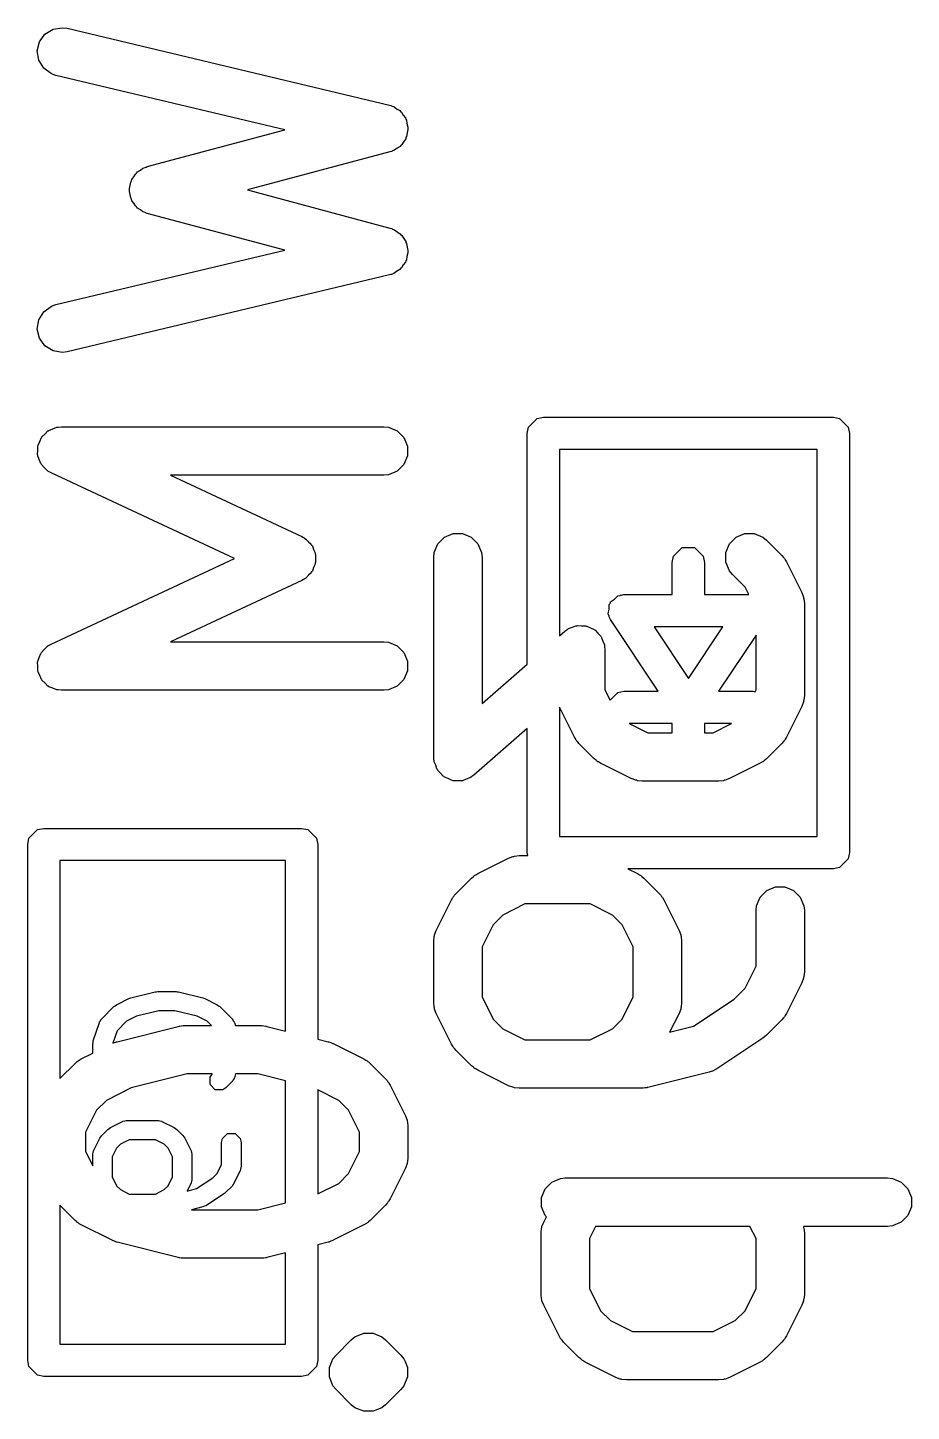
# Model space of a CAD drawing. Header units: inches. Extents: x 4.98 to 6.65, y -4.98 to -3.32.
# Drawn here: x 5.9602 to 6.0682, y -3.7789 to -3.6099 of the extents above; entities that cross this region are included whole.
import ezdxf

# ---------------------------------------------------------------- set-up
doc = ezdxf.new("R2010")
doc.units = ezdxf.units.IN
doc.header["$MEASUREMENT"] = 0
doc.layers.add('BLACK', color=250, linetype='CONTINUOUS')

msp = doc.modelspace()

# ---------------------------------------------------------------- linework, layer by layer
at = {"layer": 'BLACK', "linetype": 'CONTINUOUS'}
for p, q in [((5.96235, -3.6107), (5.96334, -3.61009)), ((5.96334, -3.61009), (5.96447, -3.60991)), ((5.96447, -3.60991), (5.96505, -3.60999)), ((5.96505, -3.60999), (6.00442, -3.61936)), ((5.96141, -3.61275), (5.96168, -3.61163)), ((5.96168, -3.61163), (5.96235, -3.6107)), ((5.96159, -3.61389), (5.96141, -3.61275)), ((5.9622, -3.61487), (5.96159, -3.61389)), ((5.96313, -3.61554), (5.9622, -3.61487)), ((5.96368, -3.61573), (5.96313, -3.61554)), ((5.99167, -3.6224), (5.96368, -3.61573)), ((6.00442, -3.61936), (6.00461, -3.61943)), ((6.00461, -3.61943), (6.00469, -3.61944)), ((6.00469, -3.61944), (6.00475, -3.61948)), ((6.00475, -3.61948), (6.00496, -3.61955)), ((6.00496, -3.61955), (6.00531, -3.6198)), ((6.00531, -3.6198), (6.00568, -3.62002)), ((6.00568, -3.62002), (6.00577, -3.62014)), ((6.00577, -3.62014), (6.0059, -3.62023)), ((6.0059, -3.62023), (6.00612, -3.62059)), ((6.00612, -3.62059), (6.00638, -3.62093)), ((6.00638, -3.62093), (6.00642, -3.62108)), ((6.00642, -3.62108), (6.0065, -3.62121)), ((6.0065, -3.62121), (6.00657, -3.62163)), ((6.00657, -3.62163), (6.00668, -3.62205)), ((6.00668, -3.62205), (6.00666, -3.6222)), ((6.00666, -3.6222), (6.00668, -3.62235)), ((5.97485, -3.62688), (5.99167, -3.6224)), ((6.00617, -3.62381), (6.00595, -3.62418)), ((6.00642, -3.62347), (6.00617, -3.62381)), ((6.00645, -3.62332), (6.00642, -3.62347)), ((6.00653, -3.62319), (6.00645, -3.62332)), ((6.00658, -3.62276), (6.00653, -3.62319)), ((6.00668, -3.62235), (6.00658, -3.62276)), ((6.00449, -3.62509), (5.98707, -3.62973)), ((6.00469, -3.62501), (6.00449, -3.62509)), ((6.00476, -3.625), (6.00469, -3.62501)), ((6.00482, -3.62496), (6.00476, -3.625)), ((6.00504, -3.62488), (6.00482, -3.62496)), ((6.00538, -3.62462), (6.00504, -3.62488)), ((6.00574, -3.6244), (6.00538, -3.62462)), ((6.00583, -3.62428), (6.00574, -3.6244)), ((6.00595, -3.62418), (6.00583, -3.62428)), ((5.97366, -3.62752), (5.974, -3.62732)), ((5.974, -3.62732), (5.97431, -3.62708)), ((5.97431, -3.62708), (5.97459, -3.62698)), ((5.97459, -3.62698), (5.97466, -3.62694)), ((5.97466, -3.62694), (5.97472, -3.62693)), ((5.97472, -3.62693), (5.97485, -3.62688)), ((5.97277, -3.62917), (5.97282, -3.62878)), ((5.97282, -3.62878), (5.97291, -3.62862)), ((5.97291, -3.62862), (5.97296, -3.62843)), ((5.97296, -3.62843), (5.9732, -3.62812)), ((5.9732, -3.62812), (5.97339, -3.62778)), ((5.97339, -3.62778), (5.97355, -3.62767)), ((5.97355, -3.62767), (5.97366, -3.62752)), ((5.97266, -3.62954), (5.97277, -3.62917)), ((5.97269, -3.62973), (5.97266, -3.62954)), ((5.97266, -3.62992), (5.97269, -3.62973)), ((5.97277, -3.6303), (5.97266, -3.62992)), ((5.97282, -3.63069), (5.97277, -3.6303)), ((5.97291, -3.63085), (5.97282, -3.63069)), ((5.98707, -3.62973), (6.00449, -3.63438)), ((5.97296, -3.63104), (5.97291, -3.63085)), ((5.9732, -3.63135), (5.97296, -3.63104)), ((5.97339, -3.63168), (5.9732, -3.63135)), ((5.97355, -3.6318), (5.97339, -3.63168)), ((5.97366, -3.63195), (5.97355, -3.6318)), ((5.974, -3.63215), (5.97366, -3.63195)), ((5.97431, -3.63238), (5.974, -3.63215)), ((5.97459, -3.63249), (5.97431, -3.63238)), ((5.97466, -3.63253), (5.97459, -3.63249)), ((5.97472, -3.63254), (5.97466, -3.63253)), ((5.97485, -3.63259), (5.97472, -3.63254)), ((5.99167, -3.63707), (5.97485, -3.63259)), ((6.00449, -3.63438), (6.00469, -3.63445)), ((6.00469, -3.63445), (6.00476, -3.63446)), ((6.00476, -3.63446), (6.00482, -3.6345)), ((6.00482, -3.6345), (6.00504, -3.63458)), ((6.00504, -3.63458), (6.00538, -3.63484)), ((6.00538, -3.63484), (6.00574, -3.63507)), ((6.00574, -3.63507), (6.00583, -3.63519)), ((6.00583, -3.63519), (6.00595, -3.63528)), ((6.00595, -3.63528), (6.00617, -3.63565)), ((6.00617, -3.63565), (6.00642, -3.636)), ((5.96368, -3.64373), (5.99167, -3.63707)), ((6.00642, -3.636), (6.00645, -3.63615)), ((6.00645, -3.63615), (6.00653, -3.63628)), ((6.00653, -3.63628), (6.00658, -3.63671)), ((6.00668, -3.63742), (6.00657, -3.63784)), ((6.00658, -3.63671), (6.00668, -3.63712)), ((6.00668, -3.63712), (6.00666, -3.63727)), ((6.00666, -3.63727), (6.00668, -3.63742)), ((6.00612, -3.63888), (6.0059, -3.63924)), ((6.00638, -3.63854), (6.00612, -3.63888)), ((6.00642, -3.63839), (6.00638, -3.63854)), ((6.0065, -3.63826), (6.00642, -3.63839)), ((6.00657, -3.63784), (6.0065, -3.63826)), ((6.00442, -3.64011), (5.96505, -3.64948)), ((6.00461, -3.64004), (6.00442, -3.64011)), ((6.00469, -3.64003), (6.00461, -3.64004)), ((6.00475, -3.63999), (6.00469, -3.64003)), ((6.00496, -3.63992), (6.00475, -3.63999)), ((6.00531, -3.63967), (6.00496, -3.63992)), ((6.00568, -3.63945), (6.00531, -3.63967)), ((6.00577, -3.63933), (6.00568, -3.63945)), ((6.0059, -3.63924), (6.00577, -3.63933)), ((5.9622, -3.6446), (5.96313, -3.64392)), ((5.96313, -3.64392), (5.96368, -3.64373)), ((5.96141, -3.64672), (5.96159, -3.64558)), ((5.96159, -3.64558), (5.9622, -3.6446)), ((5.96168, -3.64784), (5.96141, -3.64672)), ((5.96235, -3.64877), (5.96168, -3.64784)), ((5.96334, -3.64938), (5.96235, -3.64877)), ((5.96447, -3.64956), (5.96334, -3.64938)), ((5.96505, -3.64948), (5.96447, -3.64956)), ((6.02141, -3.6587), (6.02248, -3.65763)), ((6.02248, -3.65763), (6.02323, -3.65748)), ((6.02323, -3.65748), (6.05866, -3.65748)), ((6.05866, -3.65748), (6.05941, -3.65763)), ((6.05941, -3.65763), (6.06048, -3.6587)), ((5.96236, -3.65951), (5.96272, -3.65915)), ((5.96272, -3.65915), (5.96278, -3.65912)), ((5.96278, -3.65912), (5.96283, -3.65908)), ((5.96283, -3.65908), (5.96331, -3.6589)), ((5.96331, -3.6589), (5.96379, -3.65871)), ((5.96379, -3.65871), (5.96388, -3.6587)), ((5.96388, -3.6587), (5.96391, -3.65869)), ((5.96391, -3.65869), (5.96398, -3.65869)), ((5.96398, -3.65869), (5.96436, -3.65865)), ((5.96436, -3.65865), (6.00373, -3.65865)), ((6.00373, -3.65865), (6.00431, -3.65871)), ((6.00431, -3.65871), (6.00537, -3.65915)), ((6.00537, -3.65915), (6.00619, -3.65996)), ((6.02126, -3.65945), (6.02141, -3.6587)), ((6.02126, -3.68762), (6.02126, -3.65945)), ((6.06048, -3.6587), (6.06063, -3.65945)), ((6.06063, -3.65945), (6.06063, -3.71063)), ((5.96147, -3.66103), (5.96149, -3.66097)), ((5.96147, -3.66154), (5.96147, -3.66103)), ((5.96149, -3.66097), (5.9615, -3.6609)), ((5.9615, -3.6609), (5.96171, -3.66044)), ((5.96171, -3.66044), (5.96191, -3.65996)), ((5.96191, -3.65996), (5.96195, -3.65992)), ((5.96195, -3.65992), (5.96198, -3.65986)), ((5.96198, -3.65986), (5.96236, -3.65951)), ((6.00619, -3.65996), (6.00663, -3.66103)), ((6.00663, -3.66103), (6.00663, -3.66218)), ((5.96144, -3.66205), (5.96147, -3.66154)), ((5.96147, -3.66211), (5.96144, -3.66205)), ((5.96147, -3.66218), (5.96147, -3.66211)), ((5.96166, -3.66265), (5.96147, -3.66218)), ((5.96184, -3.66314), (5.96166, -3.66265)), ((6.00663, -3.66218), (6.00619, -3.66325)), ((6.0252, -3.66142), (6.0252, -3.68418)), ((6.05669, -3.66142), (6.0252, -3.66142)), ((6.05669, -3.70866), (6.05669, -3.66142)), ((5.96188, -3.66318), (5.96184, -3.66314)), ((5.96191, -3.66325), (5.96188, -3.66318)), ((5.96227, -3.66361), (5.96191, -3.66325)), ((5.96262, -3.66399), (5.96227, -3.66361)), ((5.96269, -3.66403), (5.96262, -3.66399)), ((5.96272, -3.66406), (5.96269, -3.66403)), ((5.96279, -3.66409), (5.96272, -3.66406)), ((5.96311, -3.66428), (5.96279, -3.66409)), ((5.9855, -3.67473), (5.96311, -3.66428)), ((6.00431, -3.6645), (6.00373, -3.66456)), ((6.00537, -3.66406), (6.00431, -3.6645)), ((6.00619, -3.66325), (6.00537, -3.66406)), ((6.00373, -3.66456), (5.97767, -3.66456)), ((5.97767, -3.66456), (5.99373, -3.67205)), ((5.99373, -3.67205), (5.99394, -3.67218)), ((5.99394, -3.67218), (5.99402, -3.6722)), ((5.99402, -3.6722), (5.99407, -3.67225)), ((5.99407, -3.67225), (5.99423, -3.67235)), ((5.99423, -3.67235), (5.99453, -3.67268)), ((5.99453, -3.67268), (5.99487, -3.67298)), ((5.99487, -3.67298), (5.99492, -3.6731)), ((6.00989, -3.67401), (6.01033, -3.67295)), ((6.01033, -3.67295), (6.01115, -3.67213)), ((6.01115, -3.67213), (6.01221, -3.67169)), ((6.01221, -3.67169), (6.01336, -3.67169)), ((6.01336, -3.67169), (6.01443, -3.67213)), ((6.01443, -3.67213), (6.01524, -3.67295)), ((6.01524, -3.67295), (6.01568, -3.67401)), ((6.04551, -3.67401), (6.04595, -3.67295)), ((6.04595, -3.67295), (6.04677, -3.67213)), ((6.04677, -3.67213), (6.04783, -3.67169)), ((6.04783, -3.67169), (6.04898, -3.67169)), ((6.04898, -3.67169), (6.05005, -3.67213)), ((6.05005, -3.67213), (6.0505, -3.6725)), ((6.0505, -3.6725), (6.05237, -3.67437)), ((5.99492, -3.6731), (5.99501, -3.6732)), ((5.99501, -3.6732), (5.99516, -3.67362)), ((5.99516, -3.67362), (5.99535, -3.67403)), ((5.99535, -3.67403), (5.99536, -3.67416)), ((5.99536, -3.67416), (5.9954, -3.67428)), ((5.9954, -3.67428), (5.99538, -3.67473)), ((6.00984, -3.67459), (6.00989, -3.67401)), ((6.00984, -3.69896), (6.00984, -3.67459)), ((6.01568, -3.67401), (6.01574, -3.67459)), ((6.01574, -3.67459), (6.01574, -3.69245)), ((6.03898, -3.6752), (6.03913, -3.67444)), ((6.03913, -3.67444), (6.04019, -3.67338)), ((6.04019, -3.67338), (6.0417, -3.67338)), ((6.0417, -3.67338), (6.04276, -3.67444)), ((6.04276, -3.67444), (6.04291, -3.6752)), ((6.04551, -3.67516), (6.04551, -3.67401)), ((6.05237, -3.67437), (6.05256, -3.6746)), ((6.05256, -3.6746), (6.05262, -3.67465)), ((6.05262, -3.67465), (6.05267, -3.67474)), ((5.96311, -3.68518), (5.9855, -3.67473)), ((5.99492, -3.67636), (5.99487, -3.67647)), ((5.99501, -3.67626), (5.99492, -3.67636)), ((5.99516, -3.67584), (5.99501, -3.67626)), ((5.99535, -3.67543), (5.99516, -3.67584)), ((5.99536, -3.6753), (5.99535, -3.67543)), ((5.9954, -3.67518), (5.99536, -3.6753)), ((5.99538, -3.67473), (5.9954, -3.67518)), ((6.03898, -3.67913), (6.03898, -3.6752)), ((6.04291, -3.6752), (6.04291, -3.67913)), ((6.04595, -3.67623), (6.04551, -3.67516)), ((6.04632, -3.67668), (6.04595, -3.67623)), ((6.05267, -3.67474), (6.05274, -3.67482)), ((6.05274, -3.67482), (6.05277, -3.67489)), ((6.05277, -3.67489), (6.05292, -3.67514)), ((6.05292, -3.67514), (6.0548, -3.67889)), ((5.99373, -3.6774), (5.97767, -3.6849)), ((5.99394, -3.67728), (5.99373, -3.6774)), ((5.99402, -3.67725), (5.99394, -3.67728)), ((5.99407, -3.67721), (5.99402, -3.67725)), ((5.99423, -3.67711), (5.99407, -3.67721)), ((5.99453, -3.67678), (5.99423, -3.67711)), ((5.99487, -3.67647), (5.99453, -3.67678)), ((6.04786, -3.67821), (6.04632, -3.67668)), ((6.03144, -3.68001), (6.03191, -3.67969)), ((6.03191, -3.67969), (6.03232, -3.67928)), ((6.03232, -3.67928), (6.03261, -3.67923)), ((6.03261, -3.67923), (6.03269, -3.67917)), ((6.03269, -3.67917), (6.03279, -3.67919)), ((6.03279, -3.67919), (6.03307, -3.67913)), ((6.03307, -3.67913), (6.03898, -3.67913)), ((6.04291, -3.67913), (6.04832, -3.67913)), ((6.04832, -3.67913), (6.04786, -3.67821)), ((6.0548, -3.67889), (6.05501, -3.67943)), ((6.05501, -3.67943), (6.05501, -3.67954)), ((6.05501, -3.67954), (6.05505, -3.67964)), ((6.05505, -3.67964), (6.05511, -3.68021)), ((6.03114, -3.68148), (6.03125, -3.68092)), ((6.03125, -3.68035), (6.0314, -3.68021)), ((6.03125, -3.68092), (6.03125, -3.68035)), ((6.0314, -3.68021), (6.03144, -3.68001)), ((6.05511, -3.68021), (6.05511, -3.69146)), ((6.02631, -3.68328), (6.02677, -3.68312)), ((6.02677, -3.68312), (6.02721, -3.68294)), ((6.02721, -3.68294), (6.02731, -3.68294)), ((6.02731, -3.68294), (6.0274, -3.68291)), ((6.0274, -3.68291), (6.02788, -3.68294)), ((6.02788, -3.68294), (6.02836, -3.68294)), ((6.02836, -3.68294), (6.02845, -3.68298)), ((6.02845, -3.68298), (6.02855, -3.68298)), ((6.02855, -3.68298), (6.02898, -3.6832)), ((6.03125, -3.68176), (6.03114, -3.68148)), ((6.03125, -3.68186), (6.03125, -3.68176)), ((6.03132, -3.68193), (6.03125, -3.68186)), ((6.03143, -3.68219), (6.03132, -3.68193)), ((6.03727, -3.69094), (6.03143, -3.68219)), ((6.03675, -3.68307), (6.04094, -3.68936)), ((6.04514, -3.68307), (6.03675, -3.68307)), ((6.04094, -3.68936), (6.04514, -3.68307)), ((6.0252, -3.68418), (6.02584, -3.68361)), ((6.02584, -3.68361), (6.02609, -3.68344)), ((6.02609, -3.68344), (6.02615, -3.68338)), ((6.02615, -3.68338), (6.0262, -3.68336)), ((6.0262, -3.68336), (6.02631, -3.68328)), ((6.02898, -3.6832), (6.02943, -3.68338)), ((6.02943, -3.68338), (6.0295, -3.68345)), ((6.0295, -3.68345), (6.02959, -3.6835)), ((6.02959, -3.6835), (6.0299, -3.68386)), ((6.0299, -3.68386), (6.03024, -3.6842)), ((6.03024, -3.6842), (6.03028, -3.68429)), ((6.03028, -3.68429), (6.03035, -3.68436)), ((6.03035, -3.68436), (6.0305, -3.68482)), ((6.0305, -3.68482), (6.03068, -3.68526)), ((6.04921, -3.68407), (6.04462, -3.69094)), ((6.04921, -3.69076), (6.04921, -3.68407)), ((5.96166, -3.6868), (5.96184, -3.68632)), ((5.96184, -3.68632), (5.96188, -3.68627)), ((5.96188, -3.68627), (5.96191, -3.68621)), ((5.96191, -3.68621), (5.96227, -3.68585)), ((5.96227, -3.68585), (5.96262, -3.68547)), ((5.96262, -3.68547), (5.96269, -3.68542)), ((5.96269, -3.68542), (5.96272, -3.6854)), ((5.96272, -3.6854), (5.96279, -3.68537)), ((5.96279, -3.68537), (5.96311, -3.68518)), ((5.97767, -3.6849), (6.00373, -3.6849)), ((6.00373, -3.6849), (6.00431, -3.68496)), ((6.00431, -3.68496), (6.00537, -3.6854)), ((6.00537, -3.6854), (6.00619, -3.68621)), ((6.00619, -3.68621), (6.00663, -3.68728)), ((6.03068, -3.68526), (6.0307, -3.6854)), ((6.0307, -3.6854), (6.03071, -3.68545)), ((6.03071, -3.68545), (6.03071, -3.68553)), ((6.03071, -3.68553), (6.03074, -3.68584)), ((6.03074, -3.68584), (6.03074, -3.69076)), ((5.96144, -3.6874), (5.96147, -3.68734)), ((5.96147, -3.68791), (5.96144, -3.6874)), ((5.96147, -3.68728), (5.96166, -3.6868)), ((5.96147, -3.68734), (5.96147, -3.68728)), ((5.96147, -3.68843), (5.96147, -3.68791)), ((6.00663, -3.68728), (6.00663, -3.68843)), ((6.01574, -3.69245), (6.02126, -3.68762)), ((5.96149, -3.68849), (5.96147, -3.68843)), ((5.9615, -3.68855), (5.96149, -3.68849)), ((5.96171, -3.68902), (5.9615, -3.68855)), ((5.96191, -3.68949), (5.96171, -3.68902)), ((5.96195, -3.68954), (5.96191, -3.68949)), ((5.96198, -3.6896), (5.96195, -3.68954)), ((5.96236, -3.68994), (5.96198, -3.6896)), ((6.00619, -3.68949), (6.00537, -3.69031)), ((6.00663, -3.68843), (6.00619, -3.68949)), ((5.96272, -3.69031), (5.96236, -3.68994)), ((5.96278, -3.69033), (5.96272, -3.69031)), ((5.96283, -3.69038), (5.96278, -3.69033)), ((5.96331, -3.69055), (5.96283, -3.69038)), ((5.96379, -3.69075), (5.96331, -3.69055)), ((5.96388, -3.69076), (5.96379, -3.69075)), ((5.96391, -3.69077), (5.96388, -3.69076)), ((5.96398, -3.69077), (5.96391, -3.69077)), ((5.96436, -3.6908), (5.96398, -3.69077)), ((6.00373, -3.6908), (5.96436, -3.6908)), ((6.00431, -3.69075), (6.00373, -3.6908)), ((6.00537, -3.69031), (6.00431, -3.69075)), ((6.03074, -3.69076), (6.03138, -3.69204)), ((6.03138, -3.69204), (6.03232, -3.69109)), ((6.03232, -3.69109), (6.03307, -3.69094)), ((6.03307, -3.69094), (6.03727, -3.69094)), ((6.04462, -3.69094), (6.04882, -3.69094)), ((6.04882, -3.69094), (6.04909, -3.691)), ((6.04909, -3.691), (6.04921, -3.69076)), ((6.05511, -3.69146), (6.05505, -3.69204)), ((6.02702, -3.69653), (6.0252, -3.69288)), ((6.0252, -3.69288), (6.0252, -3.70866)), ((6.0548, -3.69278), (6.05292, -3.69653)), ((6.05501, -3.69224), (6.0548, -3.69278)), ((6.05505, -3.69204), (6.05501, -3.69213)), ((6.05501, -3.69213), (6.05501, -3.69224)), ((6.03373, -3.69488), (6.03598, -3.69601)), ((6.03898, -3.69488), (6.03373, -3.69488)), ((6.03898, -3.69601), (6.03898, -3.69488)), ((6.04291, -3.69488), (6.04291, -3.69601)), ((6.04621, -3.69488), (6.04291, -3.69488)), ((6.04396, -3.69601), (6.04621, -3.69488)), ((6.02126, -3.69547), (6.01473, -3.70118)), ((6.02126, -3.71063), (6.02126, -3.69547)), ((6.02718, -3.69678), (6.02702, -3.69653)), ((6.03598, -3.69601), (6.03898, -3.69601)), ((6.04291, -3.69601), (6.04396, -3.69601)), ((6.05292, -3.69653), (6.05277, -3.69678)), ((6.02721, -3.69685), (6.02718, -3.69678)), ((6.02727, -3.69693), (6.02721, -3.69685)), ((6.02733, -3.69702), (6.02727, -3.69693)), ((6.02739, -3.69707), (6.02733, -3.69702)), ((6.02757, -3.6973), (6.02739, -3.69707)), ((6.02945, -3.69917), (6.02757, -3.6973)), ((6.05237, -3.6973), (6.0505, -3.69917)), ((6.05256, -3.69707), (6.05237, -3.6973)), ((6.05262, -3.69702), (6.05256, -3.69707)), ((6.05267, -3.69693), (6.05262, -3.69702)), ((6.05274, -3.69685), (6.05267, -3.69693)), ((6.05277, -3.69678), (6.05274, -3.69685)), ((6.00987, -3.69926), (6.00984, -3.69896)), ((6.00986, -3.69934), (6.00987, -3.69926)), ((6.00988, -3.69939), (6.00986, -3.69934)), ((6.00989, -3.69954), (6.00988, -3.69939)), ((6.01008, -3.69998), (6.00989, -3.69954)), ((6.01023, -3.70043), (6.01008, -3.69998)), ((6.02967, -3.69936), (6.02945, -3.69917)), ((6.02973, -3.69942), (6.02967, -3.69936)), ((6.02981, -3.69947), (6.02973, -3.69942)), ((6.0299, -3.69954), (6.02981, -3.69947)), ((6.02997, -3.69957), (6.0299, -3.69954)), ((6.03022, -3.69973), (6.02997, -3.69957)), ((6.03396, -3.7016), (6.03022, -3.69973)), ((6.04973, -3.69973), (6.04598, -3.7016)), ((6.04998, -3.69957), (6.04973, -3.69973)), ((6.05005, -3.69954), (6.04998, -3.69957)), ((6.05013, -3.69947), (6.05005, -3.69954)), ((6.05022, -3.69942), (6.05013, -3.69947)), ((6.05027, -3.69936), (6.05022, -3.69942)), ((6.0505, -3.69917), (6.05027, -3.69936)), ((6.01029, -3.70051), (6.01023, -3.70043)), ((6.01033, -3.7006), (6.01029, -3.70051)), ((6.01067, -3.70094), (6.01033, -3.7006)), ((6.01099, -3.7013), (6.01067, -3.70094)), ((6.01108, -3.70134), (6.01099, -3.7013)), ((6.01115, -3.70141), (6.01108, -3.70134)), ((6.01159, -3.7016), (6.01115, -3.70141)), ((6.01202, -3.70181), (6.01159, -3.7016)), ((6.01381, -3.70167), (6.01336, -3.70186)), ((6.01426, -3.70152), (6.01381, -3.70167)), ((6.01438, -3.70144), (6.01426, -3.70152)), ((6.01443, -3.70141), (6.01438, -3.70144)), ((6.01448, -3.70136), (6.01443, -3.70141)), ((6.01473, -3.70118), (6.01448, -3.70136)), ((6.03451, -3.70181), (6.03396, -3.7016)), ((6.04598, -3.7016), (6.04544, -3.70181)), ((6.01212, -3.70182), (6.01202, -3.70181)), ((6.01221, -3.70186), (6.01212, -3.70182)), ((6.01269, -3.70186), (6.01221, -3.70186)), ((6.01317, -3.70189), (6.01269, -3.70186)), ((6.01326, -3.70186), (6.01317, -3.70189)), ((6.01336, -3.70186), (6.01326, -3.70186)), ((6.03461, -3.70181), (6.03451, -3.70181)), ((6.03471, -3.70186), (6.03461, -3.70181)), ((6.03529, -3.70191), (6.03471, -3.70186)), ((6.04466, -3.70191), (6.03529, -3.70191)), ((6.04524, -3.70186), (6.04466, -3.70191)), ((6.04533, -3.70181), (6.04524, -3.70186)), ((6.04544, -3.70181), (6.04533, -3.70181)), ((5.96039, -3.70889), (5.96145, -3.70783)), ((5.96145, -3.70783), (5.9622, -3.70768)), ((5.9622, -3.70768), (5.9937, -3.70768)), ((5.9937, -3.70768), (5.99445, -3.70783)), ((5.99445, -3.70783), (5.99552, -3.70889)), ((5.96024, -3.70965), (5.96039, -3.70889)), ((5.96024, -3.77264), (5.96024, -3.70965)), ((5.99552, -3.70889), (5.99567, -3.70965)), ((5.99567, -3.70965), (5.99567, -3.73341)), ((6.0252, -3.70866), (6.05669, -3.70866)), ((5.96417, -3.71161), (5.96417, -3.73823)), ((5.99173, -3.71161), (5.96417, -3.71161)), ((5.99173, -3.73243), (5.99173, -3.71161)), ((6.01522, -3.71319), (6.01897, -3.71132)), ((6.01897, -3.71132), (6.01951, -3.71111)), ((6.01951, -3.71111), (6.01961, -3.7111)), ((6.01961, -3.7111), (6.01971, -3.71106)), ((6.01971, -3.71106), (6.02029, -3.711)), ((6.02029, -3.711), (6.02133, -3.711)), ((6.02133, -3.711), (6.02126, -3.71063)), ((6.06048, -3.71138), (6.05941, -3.71245)), ((6.06063, -3.71063), (6.06048, -3.71138)), ((6.01468, -3.71356), (6.01473, -3.7135)), ((6.01473, -3.7135), (6.01482, -3.71344)), ((6.01482, -3.71344), (6.0149, -3.71338)), ((6.0149, -3.71338), (6.01497, -3.71335)), ((6.01497, -3.71335), (6.01522, -3.71319)), ((6.05866, -3.7126), (6.03355, -3.7126)), ((6.03355, -3.7126), (6.03473, -3.71319)), ((6.03473, -3.71319), (6.03498, -3.71335)), ((6.03498, -3.71335), (6.03505, -3.71338)), ((6.03505, -3.71338), (6.03513, -3.71344)), ((6.03513, -3.71344), (6.03522, -3.7135)), ((6.03522, -3.7135), (6.03527, -3.71356)), ((6.05941, -3.71245), (6.05866, -3.7126)), ((6.01258, -3.71562), (6.01445, -3.71374)), ((6.01445, -3.71374), (6.01468, -3.71356)), ((6.03527, -3.71356), (6.0355, -3.71374)), ((6.0355, -3.71374), (6.03737, -3.71562)), ((6.05052, -3.71525), (6.05158, -3.71481)), ((6.05158, -3.71481), (6.05273, -3.71481)), ((6.05273, -3.71481), (6.0538, -3.71525)), ((6.01015, -3.72014), (6.01202, -3.71639)), ((6.01202, -3.71639), (6.01218, -3.71614)), ((6.01218, -3.71614), (6.01221, -3.71607)), ((6.01221, -3.71607), (6.01227, -3.71599)), ((6.01227, -3.71599), (6.01233, -3.7159)), ((6.01233, -3.7159), (6.01239, -3.71585)), ((6.01239, -3.71585), (6.01258, -3.71562)), ((6.02098, -3.71691), (6.01829, -3.71826)), ((6.02896, -3.71691), (6.02098, -3.71691)), ((6.03166, -3.71826), (6.02896, -3.71691)), ((6.03737, -3.71562), (6.03756, -3.71585)), ((6.03756, -3.71585), (6.03762, -3.7159)), ((6.03762, -3.7159), (6.03767, -3.71599)), ((6.03767, -3.71599), (6.03774, -3.71607)), ((6.03774, -3.71607), (6.03777, -3.71614)), ((6.03777, -3.71614), (6.03793, -3.71639)), ((6.03793, -3.71639), (6.0398, -3.72014)), ((6.04926, -3.71713), (6.0497, -3.71607)), ((6.0497, -3.71607), (6.05052, -3.71525)), ((6.0538, -3.71525), (6.05461, -3.71607)), ((6.05461, -3.71607), (6.05505, -3.71713)), ((6.01829, -3.71826), (6.01709, -3.71946)), ((6.03286, -3.71946), (6.03166, -3.71826)), ((6.04921, -3.71771), (6.04926, -3.71713)), ((6.04921, -3.72451), (6.04921, -3.71771)), ((6.05505, -3.71713), (6.05511, -3.71771)), ((6.05511, -3.71771), (6.05511, -3.72521)), ((6.00994, -3.72068), (6.01015, -3.72014)), ((6.01709, -3.71946), (6.01574, -3.72215)), ((6.03421, -3.72215), (6.03286, -3.71946)), ((6.0398, -3.72014), (6.04001, -3.72068)), ((6.00984, -3.72146), (6.00989, -3.72088)), ((6.00984, -3.72896), (6.00984, -3.72146)), ((6.00989, -3.72088), (6.00993, -3.72078)), ((6.00993, -3.72078), (6.00994, -3.72068)), ((6.04001, -3.72068), (6.04002, -3.72078)), ((6.04002, -3.72078), (6.04006, -3.72088)), ((6.04006, -3.72088), (6.04011, -3.72146)), ((6.04011, -3.72146), (6.04011, -3.72896)), ((6.01574, -3.72215), (6.01574, -3.72826)), ((6.03421, -3.72826), (6.03421, -3.72215)), ((6.04786, -3.72721), (6.04921, -3.72451)), ((6.05511, -3.72521), (6.05505, -3.72578)), ((6.0548, -3.72653), (6.05292, -3.73028)), ((6.05501, -3.72599), (6.0548, -3.72653)), ((6.05505, -3.72578), (6.05501, -3.72588)), ((6.05501, -3.72588), (6.05501, -3.72599)), ((5.97109, -3.72921), (5.97259, -3.72846)), ((5.97259, -3.72846), (5.97271, -3.72843)), ((5.97271, -3.72843), (5.97283, -3.72837)), ((5.97283, -3.72837), (5.97583, -3.72762)), ((5.97583, -3.72762), (5.97597, -3.72762)), ((5.97597, -3.72762), (5.97612, -3.72759)), ((5.97612, -3.72759), (5.97837, -3.72759)), ((5.97837, -3.72759), (5.97851, -3.72762)), ((5.97851, -3.72762), (5.97865, -3.72762)), ((5.97865, -3.72762), (5.98165, -3.72837)), ((5.98165, -3.72837), (5.98177, -3.72843)), ((5.98177, -3.72843), (5.98189, -3.72846)), ((5.98189, -3.72846), (5.98339, -3.72921)), ((6.01574, -3.72826), (6.01709, -3.73096)), ((6.03286, -3.73096), (6.03421, -3.72826)), ((6.04157, -3.73184), (6.04653, -3.72854)), ((6.04653, -3.72854), (6.04786, -3.72721)), ((5.96928, -3.73093), (5.97078, -3.72943)), ((5.97078, -3.72943), (5.97094, -3.72933)), ((5.97094, -3.72933), (5.97109, -3.72921)), ((5.97626, -3.72995), (5.97353, -3.73063)), ((5.97822, -3.72995), (5.97626, -3.72995)), ((5.98095, -3.73063), (5.97822, -3.72995)), ((5.98339, -3.72921), (5.98354, -3.72933)), ((5.98354, -3.72933), (5.9837, -3.72943)), ((5.9837, -3.72943), (5.9852, -3.73093)), ((6.00989, -3.72953), (6.00984, -3.72896)), ((6.00993, -3.72963), (6.00989, -3.72953)), ((6.00994, -3.72974), (6.00993, -3.72963)), ((6.01015, -3.73028), (6.00994, -3.72974)), ((6.01202, -3.73403), (6.01015, -3.73028)), ((6.0398, -3.73028), (6.03865, -3.73257)), ((6.04001, -3.72974), (6.0398, -3.73028)), ((6.04002, -3.72963), (6.04001, -3.72974)), ((6.04006, -3.72953), (6.04002, -3.72963)), ((6.04011, -3.72896), (6.04006, -3.72953)), ((6.05292, -3.73028), (6.05277, -3.73052)), ((5.96825, -3.73364), (5.969, -3.73139)), ((5.969, -3.73139), (5.96903, -3.73134)), ((5.96903, -3.73132), (5.96913, -3.73116)), ((5.96903, -3.73134), (5.96903, -3.73132)), ((5.96913, -3.73116), (5.96922, -3.73099)), ((5.96922, -3.73099), (5.96925, -3.73098)), ((5.96925, -3.73098), (5.96928, -3.73093)), ((5.97232, -3.73124), (5.97115, -3.73241)), ((5.97115, -3.73373), (5.97864, -3.73186)), ((5.97353, -3.73063), (5.97232, -3.73124)), ((5.97864, -3.73186), (5.97874, -3.73184)), ((5.97874, -3.73184), (5.97879, -3.73182)), ((5.97879, -3.73182), (5.979, -3.7318)), ((5.979, -3.7318), (5.97922, -3.73177)), ((5.97922, -3.73177), (5.97926, -3.73178)), ((5.97926, -3.73178), (5.97936, -3.73177)), ((5.97936, -3.73177), (5.9827, -3.73177)), ((5.98217, -3.73124), (5.98095, -3.73063)), ((5.9827, -3.73177), (5.98217, -3.73124)), ((5.9852, -3.73093), (5.98523, -3.73098)), ((5.98523, -3.73098), (5.98526, -3.73099)), ((5.98526, -3.73099), (5.98535, -3.73116)), ((5.98535, -3.73116), (5.98546, -3.73132)), ((5.98546, -3.73132), (5.98546, -3.73134)), ((5.98546, -3.73134), (5.98549, -3.73139)), ((5.98549, -3.73139), (5.98561, -3.73177)), ((5.98561, -3.73177), (5.98873, -3.73177)), ((5.98873, -3.73177), (5.98884, -3.73178)), ((5.98884, -3.73178), (5.98888, -3.73177)), ((5.98888, -3.73177), (5.98909, -3.7318)), ((5.98909, -3.7318), (5.98931, -3.73182)), ((5.98931, -3.73182), (5.98935, -3.73184)), ((5.98935, -3.73184), (5.98945, -3.73186)), ((5.98945, -3.73186), (5.99173, -3.73243)), ((6.01709, -3.73096), (6.01829, -3.73215)), ((6.03166, -3.73215), (6.03286, -3.73096)), ((6.03865, -3.73257), (6.04157, -3.73184)), ((6.05237, -3.73104), (6.0505, -3.73292)), ((6.05256, -3.73082), (6.05237, -3.73104)), ((6.05262, -3.73077), (6.05256, -3.73082)), ((6.05267, -3.73068), (6.05262, -3.73077)), ((6.05274, -3.7306), (6.05267, -3.73068)), ((6.05277, -3.73052), (6.05274, -3.7306)), ((5.96822, -3.73383), (5.96825, -3.73364)), ((5.97115, -3.73241), (5.97065, -3.73391)), ((5.97084, -3.73384), (5.97108, -3.73375)), ((5.97108, -3.73375), (5.9711, -3.73375)), ((5.9711, -3.73375), (5.97115, -3.73373)), ((5.99567, -3.73341), (5.99695, -3.73373)), ((5.99695, -3.73373), (5.99699, -3.73375)), ((5.99699, -3.73375), (5.99701, -3.73375)), ((5.99701, -3.73375), (5.99725, -3.73384)), ((6.01829, -3.73215), (6.02098, -3.7335)), ((6.02098, -3.7335), (6.02896, -3.7335)), ((6.02896, -3.7335), (6.03166, -3.73215)), ((6.05005, -3.73329), (6.04442, -3.73704)), ((6.05027, -3.73311), (6.05005, -3.73329)), ((6.05005, -3.73329), (6.05005, -3.73329)), ((6.05005, -3.73329), (6.05005, -3.73329)), ((6.05049, -3.73292), (6.05027, -3.73311)), ((6.0505, -3.73292), (6.05049, -3.73292)), ((6.05049, -3.73292), (6.05049, -3.73292)), ((5.96679, -3.73583), (5.96819, -3.73513)), ((5.96819, -3.73402), (5.96822, -3.73383)), ((5.96819, -3.73513), (5.96819, -3.73402)), ((5.97065, -3.73391), (5.97084, -3.73384)), ((5.99725, -3.73384), (5.9975, -3.73393)), ((5.9975, -3.73393), (5.99751, -3.73394)), ((5.99751, -3.73394), (5.99755, -3.73395)), ((5.99755, -3.73395), (6.0013, -3.73583)), ((6.01218, -3.73427), (6.01202, -3.73403)), ((6.01221, -3.73435), (6.01218, -3.73427)), ((6.01227, -3.73443), (6.01221, -3.73435)), ((6.01233, -3.73452), (6.01227, -3.73443)), ((6.01239, -3.73457), (6.01233, -3.73452)), ((6.01258, -3.73479), (6.01239, -3.73457)), ((6.01445, -3.73667), (6.01258, -3.73479)), ((5.96417, -3.73823), (5.96602, -3.73638)), ((5.96602, -3.73638), (5.96625, -3.7362)), ((5.96625, -3.7362), (5.9663, -3.73614)), ((5.9663, -3.73614), (5.96639, -3.73608)), ((5.96639, -3.73608), (5.96647, -3.73602)), ((5.96647, -3.73602), (5.96654, -3.73599)), ((5.96654, -3.73599), (5.96679, -3.73583)), ((6.0013, -3.73583), (6.00155, -3.73599)), ((6.00155, -3.73599), (6.00162, -3.73602)), ((6.00162, -3.73602), (6.0017, -3.73608)), ((6.0017, -3.73608), (6.00179, -3.73614)), ((6.00179, -3.73614), (6.00185, -3.7362)), ((6.00185, -3.7362), (6.00207, -3.73638)), ((6.00207, -3.73638), (6.00395, -3.73826)), ((6.01468, -3.73685), (6.01445, -3.73667)), ((6.01473, -3.73691), (6.01468, -3.73685)), ((6.01482, -3.73697), (6.01473, -3.73691)), ((6.0149, -3.73704), (6.01482, -3.73697)), ((6.01497, -3.73706), (6.0149, -3.73704)), ((6.01522, -3.73722), (6.01497, -3.73706)), ((6.04442, -3.73704), (6.0441, -3.73721)), ((5.97972, -3.73767), (5.97289, -3.73938)), ((5.98279, -3.73767), (5.97972, -3.73767)), ((5.98252, -3.73807), (5.98278, -3.73768)), ((5.98252, -3.73897), (5.98252, -3.73807)), ((5.98278, -3.73768), (5.98279, -3.73767)), ((5.9852, -3.7386), (5.98445, -3.73935)), ((5.98523, -3.73855), (5.9852, -3.7386)), ((5.98526, -3.73854), (5.98523, -3.73855)), ((5.98535, -3.73838), (5.98526, -3.73854)), ((5.98546, -3.73822), (5.98535, -3.73838)), ((5.98549, -3.73814), (5.98546, -3.73819)), ((5.98546, -3.73819), (5.98546, -3.73822)), ((5.98564, -3.73767), (5.98549, -3.73814)), ((5.98837, -3.73767), (5.98564, -3.73767)), ((5.99173, -3.73851), (5.98837, -3.73767)), ((5.99173, -3.75342), (5.99173, -3.73851)), ((6.00395, -3.73826), (6.00413, -3.73848)), ((6.00413, -3.73848), (6.00419, -3.73853)), ((6.00419, -3.73853), (6.00425, -3.73862)), ((6.00425, -3.73862), (6.00431, -3.7387)), ((6.00431, -3.7387), (6.00434, -3.73878)), ((6.00434, -3.73878), (6.0045, -3.73902)), ((6.01897, -3.7391), (6.01522, -3.73722)), ((6.0435, -3.73744), (6.036, -3.73932)), ((6.04384, -3.73732), (6.0435, -3.73744)), ((6.04391, -3.73731), (6.04384, -3.73732)), ((6.04398, -3.73727), (6.04391, -3.73731)), ((6.04405, -3.73725), (6.04398, -3.73727)), ((6.0441, -3.73721), (6.04405, -3.73725)), ((5.97289, -3.73938), (5.96986, -3.7409)), ((5.98316, -3.73961), (5.98252, -3.73897)), ((5.98407, -3.73961), (5.98316, -3.73961)), ((5.98445, -3.73935), (5.98407, -3.73961)), ((5.99823, -3.7409), (5.99567, -3.73961)), ((5.99567, -3.73961), (5.99567, -3.75232)), ((6.0045, -3.73902), (6.00637, -3.74277)), ((6.01951, -3.7393), (6.01897, -3.7391)), ((6.01961, -3.73931), (6.01951, -3.7393)), ((6.01971, -3.73935), (6.01961, -3.73931)), ((6.02029, -3.73941), (6.01971, -3.73935)), ((6.03529, -3.73941), (6.02029, -3.73941)), ((6.03539, -3.7394), (6.03529, -3.73941)), ((6.03543, -3.7394), (6.03539, -3.7394)), ((6.03564, -3.73937), (6.03543, -3.7394)), ((6.03586, -3.73935), (6.03564, -3.73937)), ((6.0359, -3.73933), (6.03586, -3.73935)), ((6.036, -3.73932), (6.0359, -3.73933)), ((5.96866, -3.74209), (5.96732, -3.74479)), ((5.96986, -3.7409), (5.96866, -3.74209)), ((5.99943, -3.74209), (5.99823, -3.7409)), ((6.00078, -3.74479), (5.99943, -3.74209)), ((5.97034, -3.74421), (5.97184, -3.74346)), ((5.97184, -3.74346), (5.9719, -3.74344)), ((5.9719, -3.74344), (5.97191, -3.74343)), ((5.97191, -3.74343), (5.9721, -3.74339)), ((5.9721, -3.74339), (5.97228, -3.74334)), ((5.97228, -3.74334), (5.97231, -3.74335)), ((5.97231, -3.74335), (5.97237, -3.74334)), ((5.97237, -3.74334), (5.97612, -3.74334)), ((5.97612, -3.74334), (5.97617, -3.74335)), ((5.97617, -3.74335), (5.9762, -3.74334)), ((5.9762, -3.74334), (5.97638, -3.74339)), ((5.97638, -3.74339), (5.97657, -3.74343)), ((5.97657, -3.74343), (5.97659, -3.74344)), ((5.97659, -3.74344), (5.97664, -3.74346)), ((5.97664, -3.74346), (5.97814, -3.74421)), ((6.00637, -3.74277), (6.00658, -3.74331)), ((6.00658, -3.74331), (6.00659, -3.74342)), ((6.00659, -3.74342), (6.00663, -3.74352)), ((6.00663, -3.74352), (6.00669, -3.74409)), ((5.96732, -3.74479), (5.96732, -3.74715)), ((5.96831, -3.74699), (5.96906, -3.74549)), ((5.96906, -3.74549), (5.96918, -3.74534)), ((5.96918, -3.74534), (5.96928, -3.74518)), ((5.96928, -3.74518), (5.97003, -3.74443)), ((5.97003, -3.74443), (5.97019, -3.74433)), ((5.97019, -3.74433), (5.97034, -3.74421)), ((5.97814, -3.74421), (5.97829, -3.74433)), ((5.97829, -3.74433), (5.97845, -3.74443)), ((5.97845, -3.74443), (5.9792, -3.74518)), ((5.9792, -3.74518), (5.97931, -3.74534)), ((5.97931, -3.74534), (5.97942, -3.74549)), ((5.97942, -3.74549), (5.98017, -3.74699)), ((5.98393, -3.74602), (5.98402, -3.74556)), ((5.98402, -3.74556), (5.98466, -3.74492)), ((5.98466, -3.74492), (5.98557, -3.74492)), ((5.98557, -3.74492), (5.98621, -3.74556)), ((5.98621, -3.74556), (5.9863, -3.74602)), ((6.00078, -3.74715), (6.00078, -3.74479)), ((6.00669, -3.74409), (6.00669, -3.74784)), ((5.96732, -3.74715), (5.96819, -3.74889)), ((5.96819, -3.74743), (5.96824, -3.74725)), ((5.96824, -3.74725), (5.96828, -3.74706)), ((5.96828, -3.74706), (5.9683, -3.74704)), ((5.9683, -3.74704), (5.96831, -3.74699)), ((5.97109, -3.74672), (5.97055, -3.74779)), ((5.97157, -3.74624), (5.97109, -3.74672)), ((5.97265, -3.7457), (5.97157, -3.74624)), ((5.97584, -3.7457), (5.97265, -3.7457)), ((5.97692, -3.74624), (5.97584, -3.7457)), ((5.9774, -3.74672), (5.97692, -3.74624)), ((5.97793, -3.74779), (5.9774, -3.74672)), ((5.98017, -3.74699), (5.98019, -3.74704)), ((5.98019, -3.74704), (5.98021, -3.74706)), ((5.98021, -3.74706), (5.98024, -3.74725)), ((5.98024, -3.74725), (5.98029, -3.74743)), ((5.98393, -3.74874), (5.98393, -3.74602)), ((5.9863, -3.74602), (5.9863, -3.74902)), ((5.99943, -3.74984), (6.00078, -3.74715)), ((5.9682, -3.74746), (5.96819, -3.74743)), ((5.96819, -3.74752), (5.9682, -3.74746)), ((5.96819, -3.74889), (5.96819, -3.74752)), ((5.97055, -3.74779), (5.97055, -3.75024)), ((5.97793, -3.75024), (5.97793, -3.74779)), ((5.98029, -3.74743), (5.98029, -3.74746)), ((5.98029, -3.74746), (5.9803, -3.74752)), ((5.9803, -3.74752), (5.9803, -3.75052)), ((5.98339, -3.74982), (5.98393, -3.74874)), ((5.9863, -3.74902), (5.98628, -3.74907)), ((6.00658, -3.74862), (6.00637, -3.74916)), ((6.00659, -3.74852), (6.00658, -3.74862)), ((6.00663, -3.74842), (6.00659, -3.74852)), ((6.00669, -3.74784), (6.00663, -3.74842)), ((5.97055, -3.75024), (5.97109, -3.75132)), ((5.9774, -3.75132), (5.97793, -3.75024)), ((5.98029, -3.7506), (5.98024, -3.75078)), ((5.9803, -3.75052), (5.98029, -3.75057)), ((5.98029, -3.75057), (5.98029, -3.7506)), ((5.98088, -3.75167), (5.98286, -3.75035)), ((5.98286, -3.75035), (5.98339, -3.74982)), ((5.98617, -3.74954), (5.98542, -3.75104)), ((5.98619, -3.74949), (5.98617, -3.74954)), ((5.98621, -3.74947), (5.98619, -3.74949)), ((5.98624, -3.74928), (5.98621, -3.74947)), ((5.98629, -3.7491), (5.98624, -3.74928)), ((5.98628, -3.74907), (5.98629, -3.7491)), ((5.99823, -3.75104), (5.99943, -3.74984)), ((6.00637, -3.74916), (6.0045, -3.75291)), ((6.02427, -3.75087), (6.02534, -3.75043)), ((6.02534, -3.75043), (6.02591, -3.75037)), ((6.02591, -3.75037), (6.06528, -3.75037)), ((6.06528, -3.75037), (6.06586, -3.75043)), ((6.06586, -3.75043), (6.06692, -3.75087)), ((5.97109, -3.75132), (5.97157, -3.75179)), ((5.97157, -3.75179), (5.97265, -3.75233)), ((5.97265, -3.75233), (5.97584, -3.75233)), ((5.97584, -3.75233), (5.97692, -3.75179)), ((5.97692, -3.75179), (5.9774, -3.75132)), ((5.98017, -3.75104), (5.97971, -3.75196)), ((5.97971, -3.75196), (5.98088, -3.75167)), ((5.98019, -3.75099), (5.98017, -3.75104)), ((5.98021, -3.75097), (5.98019, -3.75099)), ((5.98024, -3.75078), (5.98021, -3.75097)), ((5.98427, -3.75225), (5.98202, -3.75375)), ((5.98435, -3.75217), (5.98427, -3.75225)), ((5.98445, -3.7521), (5.98435, -3.75217)), ((5.9852, -3.75135), (5.98445, -3.7521)), ((5.98531, -3.75119), (5.9852, -3.75135)), ((5.98542, -3.75104), (5.98531, -3.75119)), ((5.99567, -3.75232), (5.99823, -3.75104)), ((6.02302, -3.75275), (6.02346, -3.75169)), ((6.02346, -3.75169), (6.02427, -3.75087)), ((6.06692, -3.75087), (6.06774, -3.75169)), ((6.06774, -3.75169), (6.06818, -3.75275)), ((5.96602, -3.75556), (5.96417, -3.7537)), ((5.96417, -3.7537), (5.96417, -3.77067)), ((5.98165, -3.75391), (5.98024, -3.75427)), ((5.98183, -3.75383), (5.98165, -3.75391)), ((5.98202, -3.75375), (5.98183, -3.75383)), ((5.98837, -3.75427), (5.99173, -3.75342)), ((6.00395, -3.75368), (6.00207, -3.75556)), ((6.00413, -3.75346), (6.00395, -3.75368)), ((6.00419, -3.7534), (6.00413, -3.75346)), ((6.00425, -3.75331), (6.00419, -3.7534)), ((6.00431, -3.75323), (6.00425, -3.75331)), ((6.00434, -3.75316), (6.00431, -3.75323)), ((6.0045, -3.75291), (6.00434, -3.75316)), ((6.02302, -3.7539), (6.02302, -3.75275)), ((6.02346, -3.75497), (6.02302, -3.7539)), ((6.06818, -3.7539), (6.06774, -3.75497)), ((6.06818, -3.75275), (6.06818, -3.7539)), ((5.96625, -3.75574), (5.96602, -3.75556)), ((5.9663, -3.7558), (5.96625, -3.75574)), ((5.98024, -3.75427), (5.98837, -3.75427)), ((6.00185, -3.75574), (6.00179, -3.7558)), ((6.00207, -3.75556), (6.00185, -3.75574)), ((6.02306, -3.7563), (6.02327, -3.75576)), ((6.02327, -3.75576), (6.0236, -3.75511)), ((6.0236, -3.75511), (6.02346, -3.75497)), ((6.06692, -3.75578), (6.06586, -3.75622)), ((6.06774, -3.75497), (6.06692, -3.75578)), ((5.96639, -3.75586), (5.9663, -3.7558)), ((5.96647, -3.75592), (5.96639, -3.75586)), ((5.96654, -3.75595), (5.96647, -3.75592)), ((5.96679, -3.75611), (5.96654, -3.75595)), ((5.97054, -3.75798), (5.96679, -3.75611)), ((6.0013, -3.75611), (5.99755, -3.75798)), ((6.00155, -3.75595), (6.0013, -3.75611)), ((6.00162, -3.75592), (6.00155, -3.75595)), ((6.0017, -3.75586), (6.00162, -3.75592)), ((6.00179, -3.7558), (6.0017, -3.75586)), ((6.02296, -3.75708), (6.02302, -3.7565)), ((6.02296, -3.76458), (6.02296, -3.75708)), ((6.02302, -3.7565), (6.02306, -3.7564)), ((6.02306, -3.7564), (6.02306, -3.7563)), ((6.02961, -3.75628), (6.02886, -3.75777)), ((6.04846, -3.75628), (6.02961, -3.75628)), ((6.04921, -3.75777), (6.04846, -3.75628)), ((6.06528, -3.75628), (6.055, -3.75628)), ((6.055, -3.75628), (6.05501, -3.7563)), ((6.05501, -3.7563), (6.05501, -3.7564)), ((6.05501, -3.7564), (6.05505, -3.7565)), ((6.05505, -3.7565), (6.05511, -3.75708)), ((6.05511, -3.75708), (6.05511, -3.76458)), ((6.06586, -3.75622), (6.06528, -3.75628)), ((5.97058, -3.758), (5.97054, -3.75798)), ((5.9706, -3.75801), (5.97058, -3.758)), ((5.97084, -3.7581), (5.9706, -3.75801)), ((5.97108, -3.75819), (5.97084, -3.7581)), ((5.9711, -3.75819), (5.97108, -3.75819)), ((5.97115, -3.75821), (5.9711, -3.75819)), ((5.97864, -3.76008), (5.97115, -3.75821)), ((5.99695, -3.75821), (5.99567, -3.75853)), ((5.99567, -3.75853), (5.99567, -3.77264)), ((5.99699, -3.75819), (5.99695, -3.75821)), ((5.99701, -3.75819), (5.99699, -3.75819)), ((5.99725, -3.7581), (5.99701, -3.75819)), ((5.9975, -3.75801), (5.99725, -3.7581)), ((5.99751, -3.758), (5.9975, -3.75801)), ((5.99755, -3.75798), (5.99751, -3.758)), ((6.02886, -3.75777), (6.02886, -3.76388)), ((6.04921, -3.76388), (6.04921, -3.75777)), ((5.97874, -3.7601), (5.97864, -3.76008)), ((5.97879, -3.76011), (5.97874, -3.7601)), ((5.979, -3.76014), (5.97879, -3.76011)), ((5.97922, -3.76017), (5.979, -3.76014)), ((5.97926, -3.76016), (5.97922, -3.76017)), ((5.97936, -3.76017), (5.97926, -3.76016)), ((5.98873, -3.76017), (5.97936, -3.76017)), ((5.98884, -3.76016), (5.98873, -3.76017)), ((5.98888, -3.76017), (5.98884, -3.76016)), ((5.98909, -3.76014), (5.98888, -3.76017)), ((5.98931, -3.76011), (5.98909, -3.76014)), ((5.98935, -3.7601), (5.98931, -3.76011)), ((5.98945, -3.76008), (5.98935, -3.7601)), ((5.99173, -3.75951), (5.98945, -3.76008)), ((5.99173, -3.77067), (5.99173, -3.75951)), ((6.02886, -3.76388), (6.03021, -3.76658)), ((6.04786, -3.76658), (6.04921, -3.76388)), ((6.02302, -3.76515), (6.02296, -3.76458)), ((6.02306, -3.76525), (6.02302, -3.76515)), ((6.02306, -3.76536), (6.02306, -3.76525)), ((6.02327, -3.7659), (6.02306, -3.76536)), ((6.02515, -3.76965), (6.02327, -3.7659)), ((6.0548, -3.7659), (6.05292, -3.76965)), ((6.05501, -3.76536), (6.0548, -3.7659)), ((6.05505, -3.76515), (6.05501, -3.76525)), ((6.05501, -3.76525), (6.05501, -3.76536)), ((6.05511, -3.76458), (6.05505, -3.76515)), ((6.03021, -3.76658), (6.03141, -3.76777)), ((6.04666, -3.76777), (6.04786, -3.76658)), ((6.03141, -3.76777), (6.03411, -3.76912)), ((6.03411, -3.76912), (6.04396, -3.76912)), ((6.04396, -3.76912), (6.04666, -3.76777)), ((5.96417, -3.77067), (5.99173, -3.77067)), ((5.9979, -3.772), (5.99977, -3.77013)), ((5.99977, -3.77013), (6.00022, -3.76976)), ((6.00022, -3.76976), (6.00128, -3.76932)), ((6.00128, -3.76932), (6.00243, -3.76932)), ((6.00243, -3.76932), (6.0035, -3.76976)), ((6.0035, -3.76976), (6.0035, -3.76976)), ((6.0035, -3.76976), (6.00395, -3.77013)), ((6.00395, -3.77013), (6.00582, -3.772)), ((6.0253, -3.76989), (6.02515, -3.76965)), ((6.02533, -3.76997), (6.0253, -3.76989)), ((6.0254, -3.77005), (6.02533, -3.76997)), ((6.02545, -3.77014), (6.0254, -3.77005)), ((6.02551, -3.77019), (6.02545, -3.77014)), ((6.0257, -3.77041), (6.02551, -3.77019)), ((6.02757, -3.77229), (6.0257, -3.77041)), ((6.05237, -3.77041), (6.0505, -3.77229)), ((6.05256, -3.77019), (6.05237, -3.77041)), ((6.05262, -3.77014), (6.05256, -3.77019)), ((6.05267, -3.77005), (6.05262, -3.77014)), ((6.05274, -3.76997), (6.05267, -3.77005)), ((6.05277, -3.76989), (6.05274, -3.76997)), ((6.05292, -3.76965), (6.05277, -3.76989)), ((5.96039, -3.77339), (5.96024, -3.77264)), ((5.99567, -3.77264), (5.99552, -3.77339)), ((5.99739, -3.77279), (5.99753, -3.77245)), ((5.99753, -3.77245), (5.9979, -3.772)), ((5.99753, -3.77245), (5.99753, -3.77245)), ((6.00582, -3.772), (6.00619, -3.77245)), ((6.00619, -3.77245), (6.00633, -3.77279)), ((6.0278, -3.77247), (6.02757, -3.77229)), ((6.02785, -3.77253), (6.0278, -3.77247)), ((6.02794, -3.77259), (6.02785, -3.77253)), ((6.02802, -3.77266), (6.02794, -3.77259)), ((6.02809, -3.77269), (6.02802, -3.77266)), ((6.05005, -3.77266), (6.04998, -3.77269)), ((6.05013, -3.77259), (6.05005, -3.77266)), ((6.05022, -3.77253), (6.05013, -3.77259)), ((6.05027, -3.77247), (6.05022, -3.77253)), ((6.0505, -3.77229), (6.05027, -3.77247)), ((5.96145, -3.77446), (5.96039, -3.77339)), ((5.99552, -3.77339), (5.99445, -3.77446)), ((5.99709, -3.77351), (5.99739, -3.77279)), ((5.99709, -3.77467), (5.99709, -3.77351)), ((6.00633, -3.77279), (6.00663, -3.77351)), ((6.00663, -3.77351), (6.00663, -3.77467)), ((6.02834, -3.77284), (6.02809, -3.77269)), ((6.03209, -3.77472), (6.02834, -3.77284)), ((6.04973, -3.77284), (6.04598, -3.77472)), ((6.04998, -3.77269), (6.04973, -3.77284)), ((5.9622, -3.77461), (5.96145, -3.77446)), ((5.9937, -3.77461), (5.9622, -3.77461)), ((5.99445, -3.77446), (5.9937, -3.77461)), ((5.99753, -3.77573), (5.99709, -3.77467)), ((5.9979, -3.77618), (5.99753, -3.77573)), ((5.99753, -3.77573), (5.99753, -3.77573)), ((6.00619, -3.77573), (6.00582, -3.77618)), ((6.00663, -3.77467), (6.00619, -3.77573)), ((6.03263, -3.77492), (6.03209, -3.77472)), ((6.03274, -3.77493), (6.03263, -3.77492)), ((6.03283, -3.77497), (6.03274, -3.77493)), ((6.03341, -3.77503), (6.03283, -3.77497)), ((6.04466, -3.77503), (6.03341, -3.77503)), ((6.04524, -3.77497), (6.04466, -3.77503)), ((6.04533, -3.77493), (6.04524, -3.77497)), ((6.04544, -3.77492), (6.04533, -3.77493)), ((6.04598, -3.77472), (6.04544, -3.77492)), ((5.99977, -3.77805), (5.9979, -3.77618)), ((6.00582, -3.77618), (6.00395, -3.77805)), ((6.00022, -3.77842), (5.99977, -3.77805)), ((6.00128, -3.77886), (6.00022, -3.77842)), ((6.00243, -3.77886), (6.00128, -3.77886)), ((6.0035, -3.77842), (6.00243, -3.77886)), ((6.00243, -3.77886), (6.00243, -3.77886)), ((6.00395, -3.77805), (6.0035, -3.77842))]:
    msp.add_line(p, q, dxfattribs=at)

doc.saveas('drawing.dxf')
